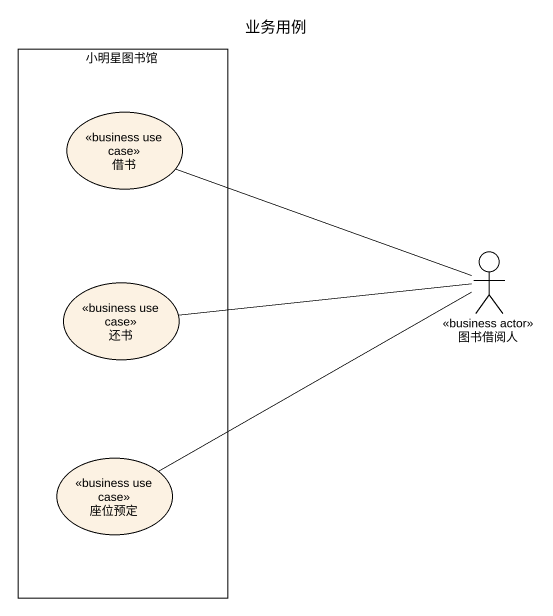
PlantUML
@startuml
title 业务用例
rectangle 小明星图书馆 {
  usecase 借书 <<business use case>>
  usecase 还书 <<business use case>>
  usecase 座位预定 <<business use case>>
}
actor 图书借阅人 <<business actor>>
借书 -right- 图书借阅人
还书 -right- 图书借阅人
座位预定 -right- 图书借阅人
@enduml
